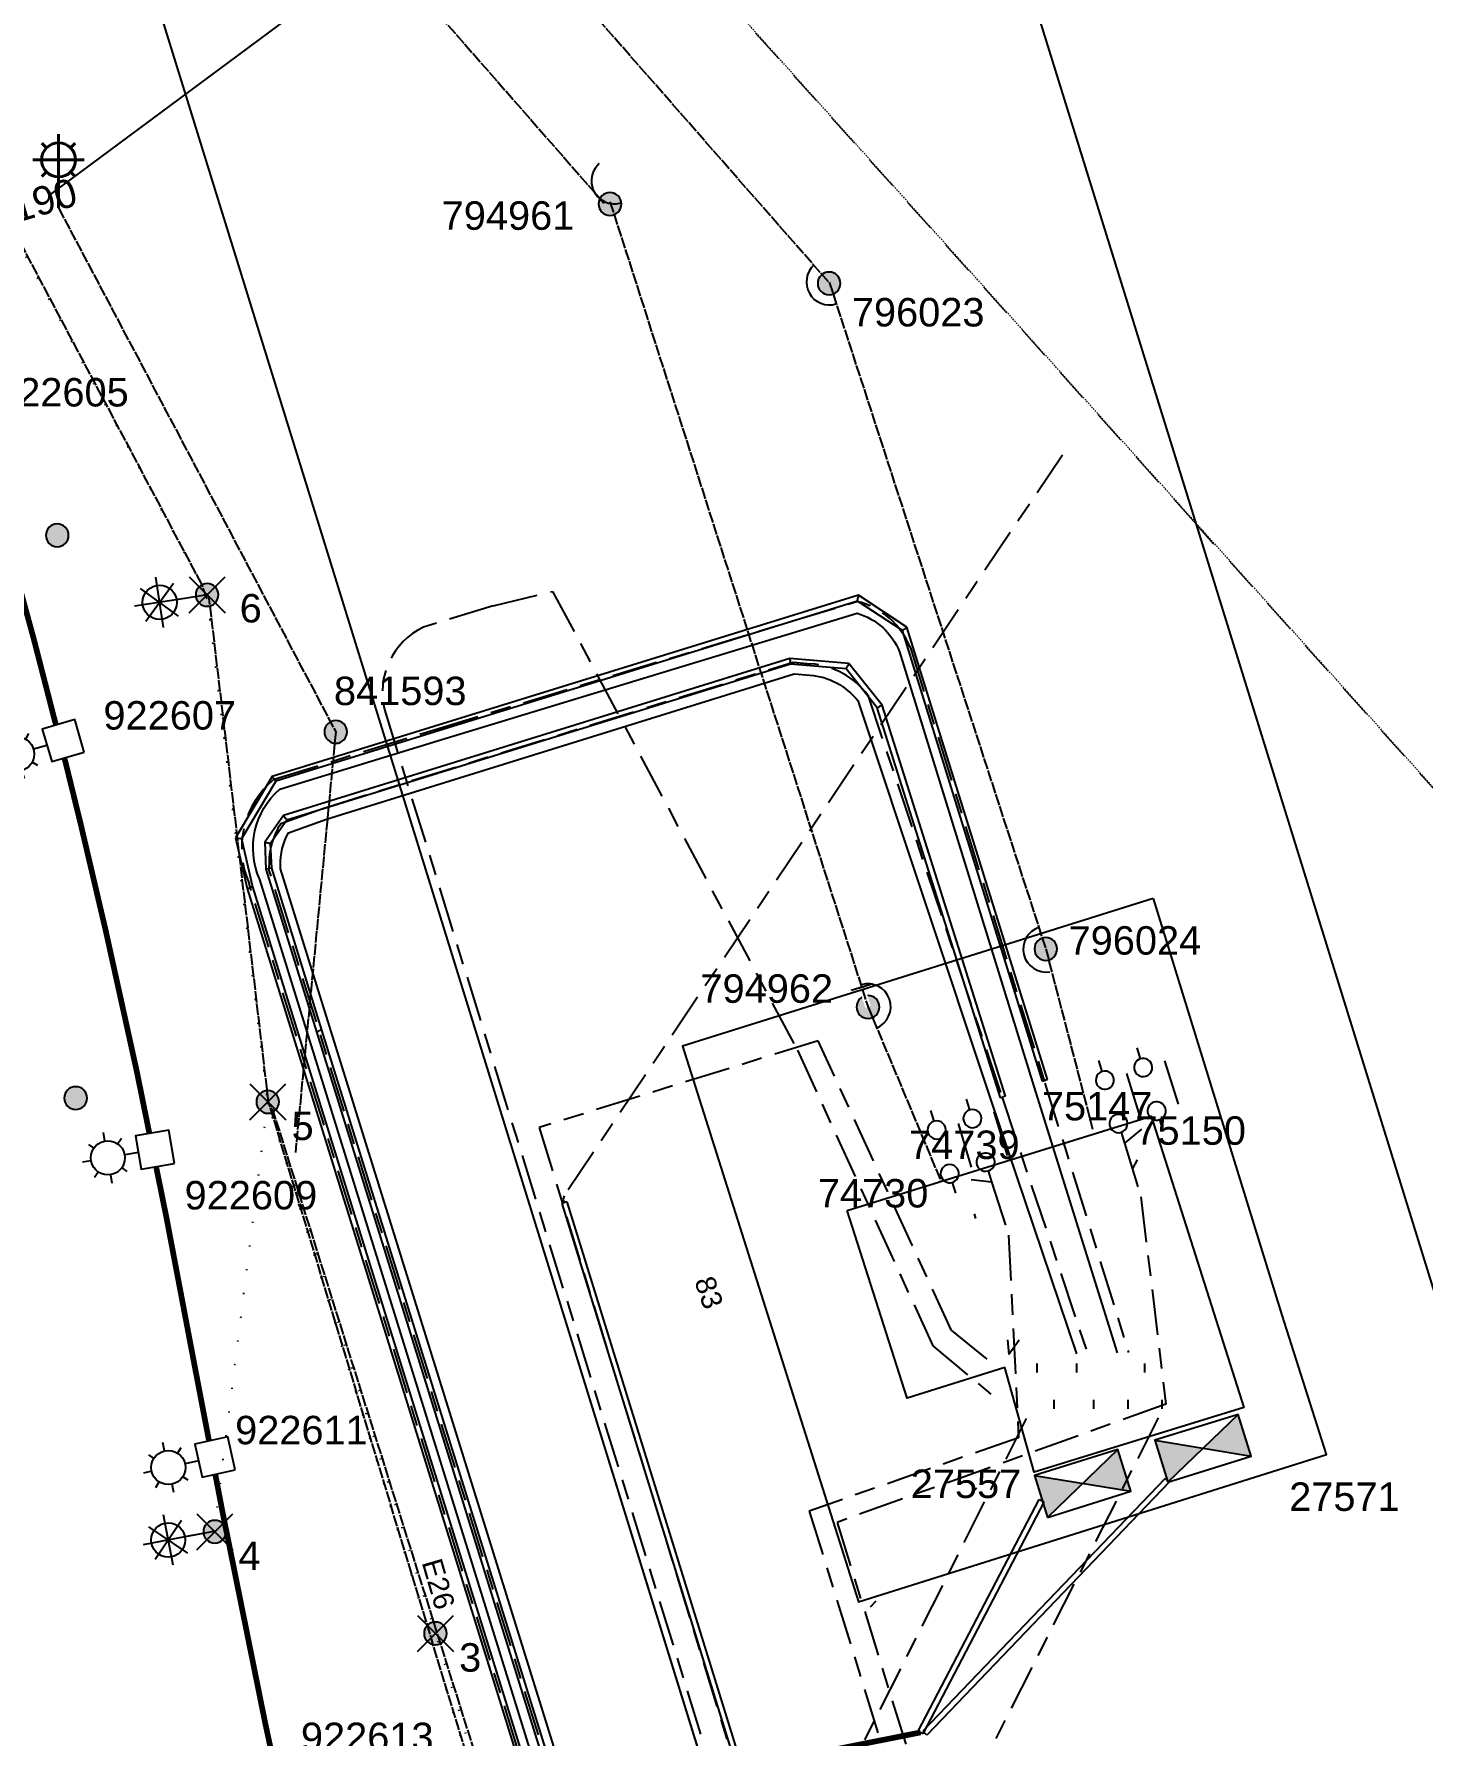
# Model space of a CAD drawing. Header units: metres. Extents: x 303957 to 307239, y 6268736 to 6272503.
# Drawn here: x 306032.6 to 306154.6, y 6269941.9 to 6270091.4 of the extents above; entities that cross this region are included whole.
import ezdxf
from ezdxf.enums import TextEntityAlignment as Align

# ---------------------------------------------------------------- set-up
doc = ezdxf.new("R2010")
doc.units = ezdxf.units.M
for name, pattern in [('Cable Exist OH', [1, 1, 0]), ('Cable Exist UG', [8.2, 4, -1.2, 1.8, -1.2]), ('Cable Remove', [2, 0, -2]), ('Dash', [5, 3, -2]), ('HIDDEN', [0.375, 0.25, -0.125]), ('HIDDEN2', [0.1875, 0.125, -0.0625])]:
    doc.linetypes.add(name, pattern=pattern)
doc.layers.get('0').update_dxf_attribs({"color": 6})
for name, color, linetype, lineweight in [('Cadastre Easements_SP_EXT', 9, 'Continuous', 5), ('Cadastre Land Parcels_SP_EXT', 9, 'Continuous', 5), ('Cadastre Other Property_SP_EXT', 9, 'HIDDEN', 5), ('Cadastre Roads_SP_EXT', 9, 'Continuous', 5)]:
    doc.layers.add(name, color=color, linetype=linetype, lineweight=lineweight)
for name, color, linetype in [('Duct_SP_EXT', 7, 'Continuous'), ('Equip_HV_EXT', 7, 'Continuous'), ('Equip_SP_SL_EXT', 7, 'Continuous'), ('Equip_SP_SL_MOD', 3, 'Continuous'), ('Equip_SP_SL_NEW', 2, 'Continuous'), ('Mains_HV_MOD', 3, 'Continuous'), ('Mains_LV_EXT', 7, 'Continuous'), ('Mains_SL_MOD', 3, 'Continuous'), ('Mains_TR_EXT', 7, 'Continuous'), ('Mains_TR_MOD', 3, 'Continuous'), ('Notes', 7, 'Continuous'), ('Services_SP_EXT', 7, 'Continuous'), ('Sub_SP_EXT', 7, 'Continuous'), ('SupportsOH_SP_TR_HV_LV_SL_EXT', 7, 'Continuous'), ('SupportsUG_SP_LV_EXT', 7, 'Continuous'), ('SupportsUG_SP_LV_SL_NEW', 2, 'Continuous'), ('Trench_SP_EXT', 7, 'Continuous'), ('Trench_SP_NEW', 2, 'Continuous')]:
    doc.layers.add(name, color=color, linetype=linetype)
doc.styles.add('iecARIAL', font='arial.ttf', dxfattribs={"height": 2})
doc.styles.add('POLE_LABEL', font='arial.ttf')
doc.styles.add('SL_LABEL', font='arial.ttf')
doc.styles.get("Standard").update_dxf_attribs({"font": 'arial.ttf'})
doc.styles.add('SWITCH_LABEL', font='arial.ttf', dxfattribs={"height": 2.5})
doc.linetypes.add('Cable P UG', pattern='A,6,-0.5,["P",Standard,S=1.7,R=0,X=0.5,Y=-1],-2.9', length=9.4)
doc.linetypes.add('IE Trench HV', pattern='A,7,-0.2,["/",Standard,S=3,R=0,X=0.6,Y=-1.4],-2.5', length=9.7)

# ---------------------------------------------------------------- blocks, each defined once
blk = doc.blocks.new('SUB_PADMOUNT_EXT')
for points in [[(0, 0), (-3.84, 1.92), (-3.84, -1.92)], [(0, 0), (3.84, 1.92), (3.84, -1.92)]]:
    blk.add_hatch(color=256).paths.add_polyline_path(points)
for p, q in [((3.84, 1.92), (-3.84, -1.92)), ((-3.84, 1.92), (3.84, -1.92))]:
    blk.add_line(p, q)
blk.add_lwpolyline([(-3.84, -1.92), (3.84, -1.92), (3.84, 1.92), (-3.84, 1.92)], close=True)
for tag, height, flags, p in [('ASSET_NUM', 2.5, 8, (2, 2)), ('STREET_CODE', 0.2, 9, (1.5, 0)), ('CONSTRUCTED_VOLTAGE', 0.2, 9, (1.5, -0.2)), ('OPERATING_VOLTAGE', 0.2, 9, (1.5, -0.6)), ('ORIENTATION', 0.2, 9, (1.5, -0.8)), ('OWNED_BY', 0.2, 9, (1.5, -1)), ('OPERATED_BY', 0.2, 9, (1.5, -1.2)), ('NO_PHASES', 0.2, 9, (1.5, -0.4)), ('MAINTAINED_BY', 0.2, 9, (1.5, -1.4)), ('SECONDARY_VOLTAGE', 0.2, 9, (1.5, -1.6)), ('STATE', 0.2, 9, (1.5, -1.8)), ('SUBSTATION_TYPE', 0.2, 9, (1.5, -2.2)), ('STREETNAME', 0.2, 9, (1.5, -3)), ('PARENT', 0.2, 9, (1.5, -2)), ('USAGE', 0.2, 9, (1.5, -2.4)), ('LEGEND', 0.2, 9, (1.5, -2.6)), ('LOCATION', 0.2, 9, (1.5, -2.8)), ('SUBURB', 0.2, 9, (1.5, -3.2)), ('Z', 0.2, 1, (1.5, -3.6)), ('NOTES', 0.2, 9, (1.5, -3.4))]:
    blk.add_attdef(tag, text='', height=height, dxfattribs=dict(flags=flags)).set_placement(p, align=Align.MIDDLE_LEFT)
blk = doc.blocks.new('SL_LANTERN_EXT')
at = {"lineweight": 40}
for p, q in [((0, 1.97), (0, 6.47)), ((-1.46, 5.68), (-1.06, 5.28)), ((1.46, 5.68), (1.06, 5.28)), ((-2.25, 4.22), (2.25, 4.22)), ((-1.46, 2.76), (-1.06, 3.16)), ((1.46, 2.76), (1.06, 3.16)), ((0, 0), (0, 2.72))]:
    blk.add_line(p, q, dxfattribs=at)
blk.add_circle((0, 4.22), 1.5, dxfattribs=at)
at = {"style": 'iecARIAL', "flags": 8}
blk.add_attdef('ASSET_NUM', (1.5, 1.5), '', height=2.5, dxfattribs=at)
for tag, p, height, flags in [('OPERATING_VOLTAGE', (0.98, -1.65), 0.2, 9), ('CONSTRUCTED_VOLTAGE', (0.98, -0.65), 0.2, 9), ('CONTROL_TYPE', (0.98, -0.85), 0.2, 9), ('LANTERN_PURPOSE', (0.98, -1.05), 0.2, 9), ('LANTERN_TYPE', (0.98, -1.25), 0.2, 9), ('NO_PHASES', (0.98, -1.45), 0.2, 9), ('LNUMBER', (2.18, -3.25), 2.5, 8), ('ORIENTATION', (0.98, -1.85), 0.2, 9), ('OWNED_BY', (0.98, -2.05), 0.2, 9), ('STATE', (0.98, -2.25), 0.2, 9), ('USAGE', (0.98, -2.45), 0.2, 9), ('CEXIST', (0.98, -2.65), 0.2, 9), ('CNEW', (0.98, -2.85), 0.2, 9), ('CNUMBER', (0.98, -3.05), 0.2, 9), ('CREMOVE', (0.98, -3.25), 0.2, 9), ('CREPLACE', (0.98, -3.45), 0.2, 9), ('LKINGHEIGHT', (0.98, -3.65), 0.2, 9), ('LBRACKET', (0.98, -3.85), 0.2, 9), ('LBRACKETVOCAB', (0.98, -4.05), 0.2, 9), ('LCATEGORY', (0.98, -4.25), 0.2, 9), ('LCHARGE1', (0.98, -4.45), 0.2, 9), ('LCHARGE1PERCENT', (0.98, -4.65), 0.2, 9), ('LCHARGE2', (0.98, -4.85), 0.2, 9), ('LCHARGE2PERCENT', (0.98, -5.05), 0.2, 9), ('LCHARGE3', (0.98, -5.25), 0.2, 9), ('LCHARGE3PERCENT', (0.98, -5.45), 0.2, 9), ('LEXIST', (0.98, -5.65), 0.2, 9), ('LLAMP', (0.98, -5.85), 0.2, 9), ('LLAMPVOCAB', (0.98, -6.05), 0.2, 9), ('LMAST', (0.98, -6.25), 0.2, 9), ('LMASTVOCAB', (0.98, -6.45), 0.2, 9), ('LNEW', (0.98, -6.65), 0.2, 9), ('LANTNUMBER', (0.98, -6.85), 0.2, 9), ('LOUTREACH', (0.98, -7.25), 0.2, 9), ('LOUTREACHVOCAB', (0.98, -7.45), 0.2, 9), ('LRATECODE', (0.98, -7.65), 0.2, 9), ('LREMOVE', (0.98, -7.85), 0.2, 9), ('LREPLACE', (0.98, -8.05), 0.2, 9), ('LTYPE', (0.98, -8.25), 0.2, 9), ('LTYPEVOCAB', (0.98, -8.45), 0.2, 9), ('LEGEND', (0.98, -8.65), 0.2, 9), ('LOCATION', (0.98, -8.85), 0.2, 9), ('NOTES', (0.98, -9.05), 0.2, 9), ('STREETNAME', (0.98, -9.25), 0.2, 9), ('SUBURB', (0.98, -9.45), 0.2, 1)]:
    blk.add_attdef(tag, p, '', height=height, dxfattribs=dict(flags=flags))
blk = doc.blocks.new('POLE_EXT')
blk.add_hatch(color=256).paths.add_polyline_path([(-1, 0, 1), (1, 0, 1)])
blk.add_lwpolyline([(-1, 0, 1), (1, 0, 1)], format="xyb", close=True)
for tag, height, flags, p in [('pNumber', 2.5, 8, (-17.84, 2.07)), ('OWNED_BY', 0.2, 9, (1.35, -0.4)), ('SPECIAL_USE', 0.2, 9, (1.35, -0.8)), ('STATE', 0.2, 9, (1.35, -1)), ('cLV', 0.2, 9, (1.35, -1.4)), ('hDepth', 0.2, 9, (1.35, -1.6)), ('PARENT', 0.2, 9, (1.35, -0.6)), ('USAGE', 0.2, 9, (1.35, -1.2)), ('hDia', 0.2, 9, (1.35, -1.8)), ('cHV', 0.2, 9, (1.35, -2)), ('LBRACKET', 0.2, 9, (1.35, -2.2)), ('LExisting', 0.2, 9, (1.35, -2.4)), ('LANTNUMBER', 0.2, 9, (1.35, -2.6)), ('LOther', 0.2, 9, (1.35, -2.8)), ('LRemove', 0.2, 9, (1.35, -3)), ('cLinedev', 0.2, 9, (1.35, -3.4)), ('pExisting', 0.2, 9, (1.35, -3.8)), ('pFooting', 0.2, 9, (1.35, -4.4)), ('LEGEND', 0.2, 9, (1.35, -3.2)), ('LOCATION', 0.2, 9, (1.35, -3.6)), ('PFNUMBER', 0.2, 9, (1.35, -4)), ('NEWPFNUMBER', 0.2, 9, (1.35, -4.2)), ('pNew', 0.2, 9, (1.35, -4.6)), ('pRelocate', 0.2, 9, (1.35, -5)), ('pRemove', 0.2, 9, (1.35, -5.2)), ('pReplace', 0.2, 9, (1.35, -5.4)), ('pStay', 0.2, 9, (1.35, -5.6)), ('pType', 0.2, 9, (1.35, -5.8)), ('cspan', 0.2, 9, (1.35, -6)), ('STREETNAME', 0.2, 9, (1.35, -6.2)), ('SUBURB', 0.2, 9, (1.35, -6.4)), ('OPERATED_BY', 0.2, 9, (1.36, -7.01)), ('NOTES', 0.2, 9, (1.35, -6.6)), ('MAINTAINED_BY', 0.2, 9, (1.36, -6.81))]:
    blk.add_attdef(tag, text='', height=height, dxfattribs=dict(flags=flags)).set_placement(p, align=Align.MIDDLE_LEFT)
at = {"style": 'POLE_LABEL'}
for tag, height, flags, p in [('ASSET_NUM', 2.5, 8, (2, 2)), ('STRUCTURE_PLANT_NUMBER', 0.2, 9, (1.35, 0.03)), ('STREET_CODE', 0.2, 9, (1.35, -0.2))]:
    blk.add_attdef(tag, text='', height=height, dxfattribs=dict(at, flags=flags)).set_placement(p, align=Align.MIDDLE_LEFT)
at = {"flags": 1}
blk.add_attdef('Z', (1.35, -7.33), '', height=0.2, dxfattribs=at)
blk = doc.blocks.new('SWG_HOLEC_SU_EXT')
blk.add_line((1.8, -2), (5.8, -2))
for points in [[(1, 0), (0, 0)], [(6.6, 0), (7.6, 0)]]:
    blk.add_lwpolyline(points)
for points in [[(1.8, -0.8, 1), (1.8, 0.8, 1)], [(5.8, -0.8, 1), (5.8, 0.8, 1)]]:
    blk.add_lwpolyline(points, format="xyb", close=True)
at = {"style": 'SWITCH_LABEL', "flags": 8}
blk.add_attdef('ASSET_NUM', text='', height=2.5, rotation=179.9544, dxfattribs=at).set_placement((-2.4, 0), align=Align.MIDDLE_LEFT)
at = {"flags": 1}
blk.add_attdef('Z', (0, 0), '', height=0.2, dxfattribs=at)
at = {"flags": 9}
for tag, p in [('ACTUAL_STATUS', (0, -0.4)), ('CONSTRUCTED_VOLTAGE', (0, -0.6)), ('OPERATING_VOLTAGE', (0, -1)), ('ORIENTATION', (0, -1.2)), ('OWNED_BY', (0, -1.4)), ('NO_PHASES', (0, -0.8)), ('STATE', (0, -1.8)), ('SWITCH_TYPE', (0, -2)), ('STREETNAME', (0, -2.6)), ('SUBURB', (0, -2.8)), ('PARENT', (0, -1.6)), ('USAGE', (0, -2.2)), ('LOCATION', (0, -2.4)), ('NOTES', (0, -3))]:
    blk.add_attdef(tag, text='', height=0.2, dxfattribs=at).set_placement(p, align=Align.MIDDLE_LEFT)
at = {"style": 'SWITCH_LABEL', "flags": 9}
blk.add_attdef('STREET_CODE', text='', height=0.2, dxfattribs=at).set_placement((0, -0.2), align=Align.MIDDLE_LEFT)
blk = doc.blocks.new('End Shackle_EXT')
at = {"flags": 9}
for tag, p in [('STATE', (0, -1.2)), ('USAGE', (0, -1.4)), ('NOTES', (0, -1.6))]:
    blk.add_attdef(tag, text='', height=0.2, dxfattribs=at).set_placement(p, align=Align.MIDDLE_LEFT)
blk.add_wipeout([(0, 0.25), (1.81, 0.25), (1.82, -0.25), (0, -0.25)])
blk.add_line((1.81, -1), (1.81, 1))
at = {"flags": 1}
blk.add_attdef('Z', (0, 0), '', height=0.2, dxfattribs=at)
at = {"flags": 9}
for tag, p in [('CONNECTOR_TYPE', (0, 0)), ('CONSTRUCTED_VOLTAGE', (0, -0.2)), ('OPERATING_VOLTAGE', (0, -0.6)), ('ORIENTATION', (0, -0.8)), ('OWNED_BY', (0, -1)), ('NO_PHASES', (0, -0.4))]:
    blk.add_attdef(tag, text='', height=0.2, dxfattribs=at).set_placement(p, align=Align.MIDDLE_LEFT)
blk = doc.blocks.new('COLUMN_NEW')
for tag, flags, p in [('Z', 1, (1.5, -2.8)), ('NOTES', 9, (1.5, -2.4)), ('LABEL_ALIGNMENT', 9, (1.5, -2.6))]:
    blk.add_attdef(tag, text='', height=0.2, dxfattribs=dict(flags=flags)).set_placement(p, align=Align.MIDDLE_LEFT)
blk.add_wipeout([(-1.485, -1.485), (1.485, -1.485), (1.485, 1.485), (-1.485, 1.485)])
at = {"lineweight": -3}
blk.add_lwpolyline([(-1.485, -1.485), (1.485, -1.485), (1.485, 1.485), (-1.485, 1.485)], close=True, dxfattribs=at)
for tag, height, flags, p in [('ASSET_NUM', 2.5, 8, (2, 2)), ('STREET_CODE', 0.2, 9, (1.5, 0)), ('OWNED_BY', 0.2, 9, (1.5, -0.4)), ('OPERATED_BY', 0.2, 9, (1.5, -0.6)), ('STATE', 0.2, 9, (1.5, -1)), ('COLUMN_TYPE', 0.2, 9, (1.5, -0.2)), ('USAGE', 0.2, 9, (1.5, -1.2)), ('MAINTAINED_BY', 0.2, 9, (1.5, -0.8)), ('LEGEND', 0.2, 9, (1.5, -1.4)), ('SUBURB', 0.2, 9, (1.5, -1.8)), ('STREETNAME', 0.2, 9, (1.5, -2)), ('PARENT', 0.2, 9, (1.5, -1.6)), ('LOCATION', 0.2, 9, (1.5, -2.2))]:
    blk.add_attdef(tag, text='', height=height, dxfattribs=dict(flags=flags)).set_placement(p, align=Align.MIDDLE_LEFT)
at = {"style": 'POLE_LABEL', "flags": 9}
blk.add_attdef('STRUCTURE_PLANT_NUMBER', text='', height=0.2, dxfattribs=at).set_placement((1.5, 0.242), align=Align.MIDDLE_LEFT)
blk = doc.blocks.new('*U44')
for tag, height, flags, p in [('CONTROL_TYPE', 0.2, 9, (0, -0.6)), ('OPERATING_VOLTAGE', 0.2, 9, (0, -1.4)), ('LANTERN_PURPOSE', 0.2, 9, (0, -0.8)), ('LANTERN_TYPE', 0.2, 9, (0, -1)), ('NO_PHASES', 0.2, 9, (0, -1.2)), ('ORIENTATION', 0.2, 9, (0, -1.6)), ('OWNED_BY', 0.2, 9, (0, -1.8)), ('STATE', 0.2, 9, (0, -2)), ('CEXIST', 0.2, 9, (0, -2.4)), ('CNEW', 0.2, 9, (0, -2.6)), ('CNUMBER', 0.2, 9, (0, -2.8)), ('CREMOVE', 0.2, 9, (0, -3)), ('USAGE', 0.2, 9, (0, -2.2)), ('LNUMBER', 2.5, 8, (1.2, -2.8)), ('CREPLACE', 0.2, 9, (0, -3.2)), ('LKINGHEIGHT', 0.2, 9, (0, -3.4)), ('LBRACKET', 0.2, 9, (0, -3.6)), ('LBRACKETVOCAB', 0.2, 9, (0, -3.8)), ('LCATEGORY', 0.2, 9, (0, -4)), ('LCHARGE1', 0.2, 9, (0, -4.2)), ('LCHARGE1PERCENT', 0.2, 9, (0, -4.4)), ('LCHARGE2', 0.2, 9, (0, -4.6)), ('LCHARGE2PERCENT', 0.2, 9, (0, -4.8)), ('LCHARGE3', 0.2, 9, (0, -5)), ('LCHARGE3PERCENT', 0.2, 9, (0, -5.2)), ('LEXIST', 0.2, 9, (0, -5.4)), ('LLAMP', 0.2, 9, (0, -5.6)), ('LLAMPVOCAB', 0.2, 9, (0, -5.8)), ('LMAST', 0.2, 9, (0, -6)), ('LMASTVOCAB', 0.2, 9, (0, -6.2)), ('LNEW', 0.2, 9, (0, -6.4)), ('LANTNUMBER', 0.2, 9, (0, -6.6)), ('LOUTREACH', 0.2, 9, (0, -7)), ('LOUTREACHVOCAB', 0.2, 9, (0, -7.2)), ('LRATECODE', 0.2, 9, (0, -7.4)), ('SUBURB', 0.2, 9, (0, -8.6)), ('STREETNAME', 0.2, 9, (0, -8.8)), ('LREMOVE', 0.2, 9, (0, -7.6)), ('LREPLACE', 0.2, 9, (0, -7.8)), ('LTYPE', 0.2, 9, (0, -8)), ('LTYPEVOCAB', 0.2, 9, (0, -8.2)), ('LEGEND', 0.2, 9, (0, -8.4)), ('LOCATION', 0.2, 9, (0, -9)), ('NOTES', 0.2, 9, (0, -9.2)), ('MAINTAINED_BY', 0.2, 9, (0, -9.86))]:
    blk.add_attdef(tag, text='', height=height, dxfattribs=dict(flags=flags)).set_placement(p, align=Align.MIDDLE_LEFT)
at = {"flags": 9}
blk.add_attdef('OPERATED_BY', (0, -9.61), '', height=0.2, dxfattribs=at)
blk.add_wipeout([(0, 4.97), (1.46, 4.18), (2.25, 2.72), (1.46, 1.26), (0, 0.36), (-1.46, 1.26), (-2.25, 2.72), (-1.46, 4.18)])
for p, q in [((0, 4.22), (0, 4.97)), ((-1.46, 4.18), (-1.06, 3.78)), ((1.46, 4.18), (1.06, 3.78)), ((-2.25, 2.72), (-1.5, 2.72)), ((-1.46, 1.26), (-1.06, 1.66)), ((1.46, 1.26), (1.06, 1.66)), ((1.5, 2.72), (2.25, 2.72)), ((0, 0), (0, 1.22)), ((0, 0), (0, 0))]:
    blk.add_line(p, q)
blk.add_circle((0, 2.72), 1.5)
at = {"style": 'SL_LABEL'}
for tag, height, flags, p in [('ASSET_NUM', 2.5, 8, (2, 2)), ('STREET_CODE', 0.2, 9, (0, -0.2))]:
    blk.add_attdef(tag, text='', height=height, dxfattribs=dict(at, flags=flags)).set_placement(p, align=Align.MIDDLE_LEFT)
at = {"flags": 1}
blk.add_attdef('Z', (0, 0), '', height=0.2, dxfattribs=at)
at = {"flags": 9}
blk.add_attdef('CONSTRUCTED_VOLTAGE', text='', height=0.2, dxfattribs=at).set_placement((0, -0.4), align=Align.MIDDLE_LEFT)
blk = doc.blocks.new('POLE_DEL')
h = blk.add_hatch(color=256)
edge = h.paths.add_edge_path()
edge.add_arc((0, 0), 1, 180, 360)
edge.add_arc((0, 0), 1, 0, 180)
for p, q in [((-1.58, 1.58), (1.58, -1.58)), ((-1.58, -1.58), (1.58, 1.58))]:
    blk.add_line(p, q)
blk.add_lwpolyline([(-1, 0, 1), (1, 0, 1)], format="xyb", close=True)
for tag, height, flags, p in [('pNumber', 2.5, 8, (0, 2.07)), ('OWNED_BY', 0.2, 9, (0, -0.4)), ('SPECIAL_USE', 0.2, 9, (0, -0.6)), ('STATE', 0.2, 9, (0, -0.8)), ('cLV', 0.2, 9, (0, -1.2)), ('USAGE', 0.2, 9, (0, -1)), ('hDepth', 0.2, 9, (0, -1.4)), ('hDia', 0.2, 9, (0, -1.6)), ('cHV', 0.2, 9, (0, -1.8)), ('LBRACKET', 0.2, 9, (0, -2)), ('LExisting', 0.2, 9, (0, -2.2)), ('LANTNUMBER', 0.2, 9, (0, -2.4)), ('LOther', 0.2, 9, (0, -2.6)), ('LRemove', 0.2, 9, (0, -2.8)), ('LEGEND', 0.2, 9, (0, -3)), ('cLinedev', 0.2, 9, (0, -3.2)), ('pExisting', 0.2, 9, (0, -3.4)), ('PFNUMBER', 0.2, 9, (0, -3.6)), ('NEWPFNUMBER', 0.2, 9, (0, -3.8)), ('pFooting', 0.2, 9, (0, -4)), ('pNew', 0.2, 9, (0, -4.2)), ('cspan', 0.2, 9, (0, -5.6)), ('SUBURB', 0.2, 9, (0, -5.8)), ('STREETNAME', 0.2, 9, (0, -6)), ('pRelocate', 0.2, 9, (0, -4.6)), ('pRemove', 0.2, 9, (0, -4.8)), ('pReplace', 0.2, 9, (0, -5)), ('pStay', 0.2, 9, (0, -5.2)), ('pType', 0.2, 9, (0, -5.4)), ('LOCATION', 0.2, 9, (0, -6.2)), ('NOTES', 0.2, 9, (0, -6.4))]:
    blk.add_attdef(tag, text='', height=height, dxfattribs=dict(flags=flags)).set_placement(p, align=Align.MIDDLE_LEFT)
at = {"flags": 1}
blk.add_attdef('Z', (0, 0), '', height=0.2, dxfattribs=at)
at = {"style": 'POLE_LABEL', "flags": 9}
blk.add_attdef('STREET_CODE', text='', height=0.2, dxfattribs=at).set_placement((0, -0.2), align=Align.MIDDLE_LEFT)
blk = doc.blocks.new('SL_LANTERN_DEL')
for p, q in [((0, 1.97), (0, 6.47)), ((1.46, 2.76), (-1.46, 5.68)), ((-1.46, 2.76), (1.46, 5.68)), ((-2.25, 4.22), (2.25, 4.22)), ((0, 0), (0, 2.72)), ((0, 0), (0, 0))]:
    blk.add_line(p, q)
blk.add_circle((0, 4.22), 1.5)
at = {"style": 'iecARIAL', "flags": 8}
blk.add_attdef('ASSET_NUM', (1.5, 1.5), '', height=2.5, dxfattribs=at)
for tag, p, height, flags in [('CONSTRUCTED_VOLTAGE', (0, -0.2), 0.2, 9), ('CONTROL_TYPE', (0, -0.4), 0.2, 9), ('OPERATING_VOLTAGE', (0, -1.2), 0.2, 9), ('ORIENTATION', (0, -1.4), 0.2, 9), ('OWNED_BY', (0, -1.6), 0.2, 9), ('LANTERN_PURPOSE', (0, -0.6), 0.2, 9), ('LANTERN_TYPE', (0, -0.8), 0.2, 9), ('NO_PHASES', (0, -1), 0.2, 9), ('LNUMBER', (1.2, -2.8), 2.5, 8), ('STATE', (0, -1.8), 0.2, 9), ('CEXIST', (0, -2.2), 0.2, 9), ('CNEW', (0, -2.4), 0.2, 9), ('CNUMBER', (0, -2.6), 0.2, 9), ('CREMOVE', (0, -2.8), 0.2, 9), ('CREPLACE', (0, -3), 0.2, 9), ('USAGE', (0, -2), 0.2, 9), ('LKINGHEIGHT', (0, -3.2), 0.2, 9), ('LBRACKET', (0, -3.4), 0.2, 9), ('LBRACKETVOCAB', (0, -3.6), 0.2, 9), ('LCATEGORY', (0, -3.8), 0.2, 9), ('LCHARGE1', (0, -4), 0.2, 9), ('LCHARGE1PERCENT', (0, -4.2), 0.2, 9), ('LCHARGE2', (0, -4.4), 0.2, 9), ('LCHARGE2PERCENT', (0, -4.6), 0.2, 9), ('LCHARGE3', (0, -4.8), 0.2, 9), ('LCHARGE3PERCENT', (0, -5), 0.2, 9), ('LEXIST', (0, -5.2), 0.2, 9), ('LLAMP', (0, -5.4), 0.2, 9), ('LLAMPVOCAB', (0, -5.6), 0.2, 9), ('LMAST', (0, -5.8), 0.2, 9), ('LMASTVOCAB', (0, -6), 0.2, 9), ('LNEW', (0, -6.2), 0.2, 9), ('LANTNUMBER', (0, -6.4), 0.2, 9), ('LOUTREACH', (0, -6.8), 0.2, 9), ('LOUTREACHVOCAB', (0, -7), 0.2, 9), ('LRATECODE', (0, -7.2), 0.2, 9), ('LREMOVE', (0, -7.4), 0.2, 9), ('LREPLACE', (0, -7.6), 0.2, 9), ('STREETNAME', (0, -8.8), 0.2, 9), ('SUBURB', (0, -9), 0.2, 1), ('LTYPE', (0, -7.8), 0.2, 9), ('LTYPEVOCAB', (0, -8), 0.2, 9), ('LEGEND', (0, -8.2), 0.2, 9), ('LOCATION', (0, -8.4), 0.2, 9), ('NOTES', (0, -8.6), 0.2, 9)]:
    blk.add_attdef(tag, p, '', height=height, dxfattribs=dict(flags=flags))

msp = doc.modelspace()

# ---------------------------------------------------------------- linework, layer by layer
at = {"layer": 'Cadastre Easements_SP_EXT', "linetype": 'Dash'}
for p, q in [((306134.7, 6270048.32), (306081.8, 6270107.27)), ((306256.45, 6269912.64), (306134.7, 6270048.32))]:
    msp.add_line(p, q, dxfattribs=at)
at = {"layer": 'Cadastre Land Parcels_SP_EXT', "linetype": 'Continuous'}
msp.add_lwpolyline([(306202.1, 6269871.57), (306204.22, 6269875.35), (306238.89, 6269885.08), (306242.91, 6269886.21), (306244.68, 6269893.31), (306261.09, 6269897.69), (306256.45, 6269912.64), (306185.96, 6270139.74), (306113.36, 6270117.12), (306134.7, 6270048.32), (306156.8, 6269977.03), (306186.64, 6269880.79), (306190.48, 6269868.39), (306202.1, 6269871.57)], close=True, dxfattribs=at)
at = {"layer": 'Cadastre Other Property_SP_EXT', "linetype": 'HIDDEN2'}
msp.add_line((306256.45, 6269912.72), (306081.8, 6270107.35), dxfattribs=at)
at = {"layer": 'Cadastre Roads_SP_EXT', "linetype": 'Continuous'}
msp.add_line((306118.19, 6269852.65), (306043.07, 6270095.17), dxfattribs=at)
at = {"layer": 'Duct_SP_EXT'}
for p, q in [((306104.99, 6270042.12), (306053.49, 6270026.19)), ((306104.91, 6270041.6), (306053.81, 6270025.79)), ((306104.91, 6270041.6), (306104.95, 6270041.86)), ((306108.86, 6270039.01), (306104.91, 6270041.6)), ((306104.99, 6270042.12), (306104.95, 6270041.86)), ((306109.26, 6270039.32), (306104.99, 6270042.12)), ((306108.86, 6270039.01), (306109.06, 6270039.17)), ((306121.16, 6269999.42), (306108.86, 6270039.01)), ((306109.26, 6270039.32), (306109.06, 6270039.17)), ((306121.62, 6269999.56), (306109.26, 6270039.32)), ((306098.97, 6270036.54), (306054.5, 6270022.76)), ((306099.03, 6270036.05), (306054.79, 6270022.35)), ((306104.15, 6270036.1), (306098.97, 6270036.54)), ((306098.97, 6270036.54), (306099, 6270036.3)), ((306099.03, 6270036.05), (306099, 6270036.3)), ((306103.91, 6270035.64), (306099.03, 6270036.05)), ((306103.91, 6270035.64), (306104.03, 6270035.87)), ((306106.65, 6270032.22), (306103.91, 6270035.64)), ((306104.15, 6270036.1), (306104.03, 6270035.87)), ((306107.08, 6270032.45), (306104.15, 6270036.1)), ((306106.65, 6270032.22), (306106.86, 6270032.33)), ((306107.08, 6270032.45), (306106.86, 6270032.33)), ((306053.49, 6270026.19), (306050.28, 6270020.79)), ((306053.49, 6270026.19), (306053.65, 6270025.99)), ((306053.81, 6270025.79), (306050.79, 6270020.71)), ((306053.81, 6270025.79), (306053.65, 6270025.99)), ((306054.5, 6270022.76), (306052.84, 6270020.43)), ((306054.79, 6270022.35), (306053.33, 6270020.28)), ((306054.5, 6270022.76), (306054.65, 6270022.55)), ((306054.79, 6270022.35), (306054.65, 6270022.55)), ((306050.28, 6270020.79), (306051.3, 6270016.36)), ((306050.28, 6270020.79), (306050.54, 6270020.75)), ((306050.79, 6270020.71), (306050.54, 6270020.75)), ((306050.79, 6270020.71), (306051.76, 6270016.49)), ((306052.84, 6270020.43), (306052.95, 6270018.06)), ((306052.84, 6270020.43), (306053.09, 6270020.36)), ((306053.33, 6270020.28), (306053.09, 6270020.36)), ((306053.33, 6270020.28), (306053.43, 6270018.14)), ((306052.95, 6270018.06), (306053.19, 6270018.1)), ((306052.95, 6270018.06), (306057.38, 6270003.77)), ((306053.43, 6270018.14), (306053.19, 6270018.1)), ((306053.43, 6270018.14), (306057.83, 6270003.91)), ((306051.3, 6270016.36), (306051.53, 6270016.42)), ((306051.76, 6270016.49), (306051.53, 6270016.42)), ((306057.38, 6270003.77), (306057.6, 6270003.84)), ((306057.38, 6270003.77), (306110.94, 6269831.65)), ((306057.83, 6270003.91), (306057.6, 6270003.84)), ((306057.83, 6270003.91), (306111.43, 6269831.7)), ((306121.16, 6269999.42), (306121.39, 6269999.49)), ((306121.62, 6269999.56), (306121.39, 6269999.49)), ((306117.48, 6269997.97), (306117.7, 6269998.04)), ((306117.93, 6269998.11), (306117.7, 6269998.04)), ((306079.39, 6269988.84), (306079.16, 6269988.76)), ((306079.39, 6269988.84), (306122.25, 6269850.49)), ((306078.94, 6269988.69), (306079.16, 6269988.76)), ((306078.94, 6269988.69), (306121.82, 6269850.25)), ((306131.95, 6269964.52), (306110.65, 6269942.32)), ((306132.29, 6269964.19), (306111, 6269941.98)), ((306131.95, 6269964.52), (306132.12, 6269964.36)), ((306132.29, 6269964.19), (306132.12, 6269964.36)), ((306110.25, 6269942.33), (306120.89, 6269962.69)), ((306110.68, 6269942.11), (306121.31, 6269962.46)), ((306120.89, 6269962.69), (306121.1, 6269962.58)), ((306121.31, 6269962.46), (306121.1, 6269962.58)), ((306110.25, 6269942.33), (306110.46, 6269942.22)), ((306110.68, 6269942.11), (306110.46, 6269942.22)), ((306110.65, 6269942.32), (306110.82, 6269942.15)), ((306111, 6269941.98), (306110.82, 6269942.15))]:
    msp.add_line(p, q, dxfattribs=at)
at = {"layer": 'Mains_HV_MOD', "linetype": 'Cable P UG'}
for points in [[(306110.09, 6269831.42), (306052.4, 6270017.14), (306052.38, 6270017.19), (306052.38, 6270017.19, -0.325729), (306054.16, 6270025.07), (306054.16, 6270025.07), (306068.02, 6270029.33), (306104.88, 6270040.53), (306104.88, 6270040.53, -0.228826), (306108.62, 6270037.14), (306108.62, 6270037.14), (306120.41, 6269998.96), (306127.74, 6269975.57)], [(306111.98, 6269832.68), (306054.24, 6270018.09), (306054.23, 6270018.37), (306054.23, 6270018.37, -0.141362), (306054.93, 6270021.24), (306054.93, 6270021.24), (306058.26, 6270022.44), (306099.36, 6270035.21), (306100.74, 6270035.1), (306100.74, 6270035.1, -0.205845), (306104.94, 6270032.85), (306104.94, 6270032.85), (306116.64, 6269997.77), (306124.16, 6269975.49)]]:
    msp.add_lwpolyline(points, format="xyb", dxfattribs=at)
at = {"layer": 'Mains_HV_MOD', "linetype": 'Cable Exist UG'}
for points in [[(306129.87, 6269995.21), (306128.37, 6269993.98), (306129.81, 6269989.27), (306132.01, 6269971.05), (306132.01, 6269971.05), (306103.12, 6269960.67), (306135.11, 6269857.4), (306138.08, 6269847.83)], [(306114.91, 6269990.78), (306116.7, 6269990.59), (306118.18, 6269985.9), (306119.06, 6269968.11), (306100.68, 6269961.66), (306100.68, 6269961.66), (306133.16, 6269856.81), (306136.26, 6269846.26)]]:
    msp.add_lwpolyline(points, dxfattribs=at)
at = {"layer": 'Mains_LV_EXT', "linetype": 'Cable Exist OH'}
for points in [[(306034.73, 6270076.13), (306059.08, 6270030.11), (306055.54, 6269993.17)], [(306098.17, 6269857.34), (306081.52, 6269907.92), (306053.42, 6269997.36)]]:
    msp.add_lwpolyline(points, dxfattribs=at)
at = {"layer": 'Mains_SL_MOD', "linetype": 'Cable Exist OH'}
for points in [[(306047.78, 6270041.8), (306047.31, 6270043.07), (306024.26, 6270086.51)], [(306081.73, 6269903.49), (306053.18, 6269997.61), (306047.94, 6270042.06)]]:
    msp.add_lwpolyline(points, dxfattribs=at)
at = {"layer": 'Mains_TR_EXT', "linetype": 'Cable Exist OH'}
for points in [[(303957.08, 6272503.06), (304071.82, 6272371.4), (304222.56, 6272198.97), (304355.22, 6272047.57), (304510.39, 6271871.4), (304619.47, 6271746.96), (304794.89, 6271546.88), (304913.62, 6271410.9), (305074.52, 6271226.79), (305199.75, 6271084.72), (305321.86, 6270945.36), (305472.13, 6270772.08), (305583.87, 6270641.27), (305694.28, 6270517), (305846.39, 6270346.73), (305960.23, 6270216.32), (306082.66, 6270076.53)], [(306102.36, 6270069.64), (305971.76, 6270218.54), (305840.99, 6270367.72)], [(306102.43, 6270069.62), (306121.46, 6270011.04)], [(306121.46, 6270011.04), (306125.57, 6269995.21)]]:
    msp.add_lwpolyline(points, dxfattribs=at)
at = {"layer": 'Mains_TR_EXT', "linetype": 'Continuous'}
msp.add_lwpolyline([(306083.04, 6270076.56, 0.142175), (306084.15, 6270076.58)], format="xyb", dxfattribs=at)
at = {"layer": 'Mains_TR_MOD', "linetype": 'Continuous'}
for points in [[(306082.23, 6270080.02, 0.601851), (306083.04, 6270076.56)], [(306101.09, 6270071.11, 0.801585), (306103.02, 6270067.7)], [(306120.87, 6270012.94, 0.931888), (306121.81, 6270009.04)], [(306106.56, 6270004.09, 0.961156), (306105.24, 6270007.89)]]:
    msp.add_lwpolyline(points, format="xyb", dxfattribs=at)
at = {"layer": 'Mains_TR_MOD', "linetype": 'Cable Exist UG'}
for points in [[(306113.18, 6269977.52), (306101.46, 6270002.98), (306076.94, 6269995.36), (306120.52, 6269853.57)], [(306113.18, 6269977.52), (306116.64, 6269974.7)], [(306124.17, 6269973.84), (306124.17, 6269974.64)], [(306130.17, 6269973.84), (306130.17, 6269974.64)], [(306122.17, 6269971.44), (306122.17, 6269970.64)], [(306125.67, 6269970.64), (306125.67, 6269971.44)], [(306128.67, 6269971.44), (306128.67, 6269970.64)], [(306131.67, 6269970.64), (306131.67, 6269971.44)], [(306119.74, 6269969.79), (306101.21, 6269932.96), (306101.21, 6269932.96), (306129.1, 6269842.45), (306132.57, 6269838.98), (306136.74, 6269838.55), (306136.74, 6269838.55), (306241.15, 6269866.57), (306290.34, 6269879.65), (306295.55, 6269881.39), (306302.9, 6269883.06), (306353.18, 6269896.43), (306408.58, 6269911.65), (306516.73, 6269941.3), (306526.1, 6269945.53), (306563.46, 6269955.41), (306575.39, 6269956.7), (306599.93, 6269963.22), (306607.47, 6269963.99), (306617.56, 6269966.66)], [(306131.34, 6269969.86), (306108.18, 6269924.16), (306107.77, 6269922.32), (306132.23, 6269843.21), (306133.78, 6269841.16), (306136.7, 6269840.62), (306240.89, 6269868.46), (306365.97, 6269902.24), (306513.78, 6269942.27), (306525.09, 6269947.48), (306583.5, 6269962.87), (306594.8, 6269964.09), (306609.09, 6269967.95)]]:
    msp.add_lwpolyline(points, dxfattribs=at)
at = {"layer": 'Mains_TR_MOD', "linetype": 'Cable Exist OH'}
msp.add_lwpolyline([(306120.67, 6269974.64), (306120.67, 6269973.84)], dxfattribs=at)
at = {"layer": 'Notes', "color": 3, "linetype": 'Cable Remove', "flags": 128}
for points in [[(306047.78, 6270042.14), (306047.78, 6270042.14), (306023.81, 6270086.89)], [(306081.65, 6269903.75), (306053.11, 6269997.61), (306047.78, 6270042.14)]]:
    msp.add_lwpolyline(points, dxfattribs=at)
at = {"layer": 'Notes', "linetype": 'Continuous'}
msp.add_lwpolyline([(306104, 6269988.07), (306130.71, 6269996.34), (306138.86, 6269970.75), (306120.43, 6269965.07), (306117.85, 6269974.28), (306109.27, 6269971.57)], close=True, dxfattribs=at)
at = {"layer": 'Services_SP_EXT'}
msp.add_lwpolyline([(306078.76, 6270116.77), (306071.49, 6270105.15), (306034, 6270077.32)], dxfattribs=at)
at = {"layer": 'Trench_SP_EXT', "linetype": 'Cable Exist UG'}
for points in [[(306122.92, 6270054.42), (306079.14, 6269989.36), (306079.14, 6269989.36), (306079.06, 6269989.06), (306079.13, 6269988.79)], [(306129.48, 6269992.53), (306129.05, 6269991.7)], [(306115.17, 6269987.76), (306115.28, 6269987.35)], [(306118.1, 6269976.71), (306118.22, 6269975.41)], [(306119.11, 6269976.68), (306118.22, 6269975.41)], [(306115.14, 6269963.44), (306115.39, 6269963.72)], [(306106.06, 6269953.25), (306106.57, 6269953.77)]]:
    msp.add_lwpolyline(points, dxfattribs=at)
at = {"layer": 'Trench_SP_NEW', "linetype": 'IE Trench HV', "const_width": 0.5, "elevation": 49.83, "flags": 128}
for points in [[(306047.95, 6269967.81), (306046.57, 6269975.02), (306044.23, 6269987.33), (306041.61, 6270000.25), (306038.88, 6270012.62), (306036.68, 6270021.99), (306035.35, 6270027.4), (306032.57, 6270038.2), (306029.5, 6270049.44), (306028.03, 6270054.33)], [(306053.86, 6269938.5), (306052.87, 6269943.11), (306049.1, 6269961.75), (306048.5, 6269964.89)]]:
    msp.add_lwpolyline(points, dxfattribs=at)

# ---------------------------------------------------------------- block references
at = {"layer": 'Equip_HV_EXT'}
ref = msp.add_blockref('SWG_HOLEC_SU_EXT', (306131.73, 6269995.09), dxfattribs=dict(at, rotation=107.2262036597658))
ref.add_attrib('ASSET_NUM', '75150', dxfattribs={"layer": '0', "height": 2.5, "style": 'SWITCH_LABEL'}).set_placement((306129.33, 6269996.34), align=Align.TOP_LEFT)
ref = msp.add_blockref('SWG_HOLEC_SU_EXT', (306128.37, 6269993.98), dxfattribs=dict(at, rotation=107.2262036279116))
ref.add_attrib('ASSET_NUM', '75147', dxfattribs={"layer": '0', "height": 2.5, "style": 'SWITCH_LABEL'}).set_placement((306125.97, 6269995.23), align=Align.BOTTOM_CENTER)
ref = msp.add_blockref('SWG_HOLEC_SU_EXT', (306116.7, 6269990.59), dxfattribs=dict(at, rotation=106.9434183516653))
ref.add_attrib('ASSET_NUM', '74739', dxfattribs={"layer": '0', "height": 2.5, "style": 'SWITCH_LABEL'}).set_placement((306114.3, 6269991.84), align=Align.BOTTOM_CENTER)
ref = msp.add_blockref('SWG_HOLEC_SU_EXT', (306113.53, 6269989.58), dxfattribs=dict(at, rotation=106.6069804810566))
ref.add_attrib('ASSET_NUM', '74730', dxfattribs={"layer": '0', "height": 2.5, "style": 'SWITCH_LABEL'}).set_placement((306111.14, 6269990.83), align=Align.TOP_RIGHT)
at = {"layer": 'Equip_SP_SL_EXT'}
ref = msp.add_blockref('SL_LANTERN_EXT', (306034.73, 6270076.13), dxfattribs=at)
ref.add_attrib('ASSET_NUM', '10190', dxfattribs={"layer": '0', "height": 2.5, "rotation": 16.2243, "style": 'iecARIAL'}).set_placement((306036.23, 6270077.63), align=Align.MIDDLE_RIGHT)
at = {"layer": 'Equip_SP_SL_MOD', "linetype": 'IE Trench HV', "rotation": 98.91557140527966}
msp.add_blockref('SL_LANTERN_DEL', (306047.78, 6270042.14), dxfattribs=at)
at = {"layer": 'Sub_SP_EXT'}
ref = msp.add_blockref('SUB_PADMOUNT_EXT', (306135.27, 6269967.18), dxfattribs=dict(at, rotation=17.21015686607456))
ref.add_attrib('ASSET_NUM', '27571', dxfattribs={"layer": '0', "height": 2.5}).set_placement((306142.84, 6269960.93), align=Align.BOTTOM_LEFT)
ref = msp.add_blockref('SUB_PADMOUNT_EXT', (306124.69, 6269964.09), dxfattribs=dict(at, rotation=17.33031503337481))
ref.add_attrib('ASSET_NUM', '27557', dxfattribs={"layer": '0', "height": 2.5}).set_placement((306119.3, 6269962.06), align=Align.BOTTOM_RIGHT)
at = {"layer": 'SupportsOH_SP_TR_HV_LV_SL_EXT'}
ref = msp.add_blockref('POLE_EXT', (306083.17, 6270076.48), dxfattribs=at)
ref.add_attrib('ASSET_NUM', '794961', dxfattribs={"layer": '0', "height": 2.5, "style": 'POLE_LABEL'}).set_placement((306080.04, 6270075.46), align=Align.MIDDLE_RIGHT)
ref = msp.add_blockref('POLE_EXT', (306102.42, 6270069.5), dxfattribs=at)
ref.add_attrib('ASSET_NUM', '796023', dxfattribs={"layer": '0', "height": 2.5, "style": 'POLE_LABEL'}).set_placement((306104.42, 6270066.97), align=Align.MIDDLE_LEFT)
for p in [(306034.61, 6270047.37), (306036.23, 6269997.94)]:
    msp.add_blockref('POLE_EXT', p, dxfattribs=at)
ref = msp.add_blockref('POLE_EXT', (306059.08, 6270030.11), dxfattribs=at)
ref.add_attrib('ASSET_NUM', '841593', dxfattribs={"layer": '0', "height": 2.5, "style": 'POLE_LABEL'}).set_placement((306058.92, 6270033.71), align=Align.MIDDLE_LEFT)
ref = msp.add_blockref('POLE_EXT', (306121.46, 6270011.04), dxfattribs=at)
ref.add_attrib('ASSET_NUM', '796024', dxfattribs={"layer": '0', "height": 2.5, "style": 'POLE_LABEL'}).set_placement((306123.46, 6270011.79), align=Align.MIDDLE_LEFT)
ref = msp.add_blockref('POLE_EXT', (306105.84, 6270005.94), dxfattribs=at)
ref.add_attrib('ASSET_NUM', '794962', dxfattribs={"layer": '0', "height": 2.5, "style": 'POLE_LABEL'}).set_placement((306102.77, 6270007.56), align=Align.MIDDLE_RIGHT)
at = {"layer": 'SupportsUG_SP_LV_EXT'}
ref = msp.add_blockref('POLE_DEL', (306047.78, 6270042.14), dxfattribs=at)
ref.add_attrib('pNumber', '6', dxfattribs={"height": 2.5}).set_placement((306050.64, 6270040.97), align=Align.MIDDLE_LEFT)
ref = msp.add_blockref('POLE_DEL', (306048.45, 6269959.85), dxfattribs=at)
ref.add_attrib('pNumber', '4', dxfattribs={"height": 2.5}).set_placement((306050.53, 6269957.74), align=Align.MIDDLE_LEFT)
ref = msp.add_blockref('POLE_DEL', (306067.84, 6269950.92), dxfattribs=at)
ref.add_attrib('pNumber', '3', dxfattribs={"height": 2.5}).set_placement((306069.92, 6269948.81), align=Align.MIDDLE_LEFT)

# ---------------------------------------------------------------- texts
at = {"layer": 'Cadastre Land Parcels_SP_EXT', "linetype": 'Continuous'}
msp.add_text('83', height=1.8, rotation=288.9906, dxfattribs=at).set_placement((306090.56, 6269981.89))
at = {"layer": 'Mains_LV_EXT'}
msp.add_text('E26', height=1.8, rotation=286.2636, dxfattribs=at).set_placement((306066.62, 6269957.16))

# ---------------------------------------------------------------- next in the draw order: block references
at = {"layer": 'Mains_TR_MOD', "rotation": 107.0680430598225}
msp.add_blockref('End Shackle_EXT', (306105.84, 6270005.94), dxfattribs=at)
at = {"layer": 'SupportsUG_SP_LV_SL_NEW'}
ref = msp.add_blockref('COLUMN_NEW', (306027.89, 6270055.84), dxfattribs=dict(at, rotation=106.2178442737127))
ref.add_attrib('ASSET_NUM', '922605', dxfattribs={"layer": '0', "height": 2.5}).set_placement((306029.24, 6270059.94), align=Align.MIDDLE_LEFT)

# ---------------------------------------------------------------- next in the draw order: linework, layer by layer
at = {"layer": 'Duct_SP_EXT'}
for p, q in [((306117.48, 6269997.97), (306106.65, 6270032.22)), ((306117.93, 6269998.11), (306107.08, 6270032.45)), ((306051.3, 6270016.36), (306108.82, 6269831.33)), ((306051.76, 6270016.49), (306109.3, 6269831.39))]:
    msp.add_line(p, q, dxfattribs=at)
at = {"layer": 'Mains_TR_EXT', "linetype": 'Cable Exist OH'}
for points in [[(306083.17, 6270076.68), (306105.82, 6270006)], [(306105.82, 6270006), (306105.84, 6270005.94), (306112.25, 6269990.62)]]:
    msp.add_lwpolyline(points, dxfattribs=at)
at = {"layer": 'Mains_TR_MOD', "linetype": 'Cable Exist UG'}
for points in [[(305940.57, 6269773.69), (305949.92, 6269776.38), (305981.75, 6269785.79), (305992.18, 6269788.93), (306045.59, 6269804.54), (306056.21, 6269807.69), (306084.46, 6269816.06), (306098.57, 6269820.24), (306104.54, 6269822.12), (306104.54, 6269822.12, 0.431297), (306109.14, 6269831.1), (306109.14, 6269831.1), (306051.46, 6270016.79), (306051.46, 6270016.79, -0.333496), (306053.67, 6270025.96), (306053.67, 6270025.96), (306067.73, 6270030.29), (306104.87, 6270041.57), (306104.87, 6270041.57, -0.242577), (306109.57, 6270037.48), (306109.57, 6270037.48), (306121.37, 6269999.26), (306128.73, 6269975.58)], [(306072.9, 6270041.19), (306066.78, 6270039.31), (306066.78, 6270039.31, 0.355834), (306063.36, 6270032.07), (306063.36, 6270032.07), (306118.76, 6269852.5)], [(306111.03, 6269832.39), (306053.24, 6270017.92), (306053.23, 6270018.33), (306053.23, 6270018.33, -0.156739), (306054.26, 6270022.06), (306054.26, 6270022.06), (306057.94, 6270023.39), (306099.25, 6270036.23), (306100.83, 6270036.09), (306100.83, 6270036.09, -0.212677), (306105.83, 6270033.33), (306105.83, 6270033.33), (306117.59, 6269998.08), (306125.19, 6269975.31)]]:
    msp.add_lwpolyline(points, format="xyb", dxfattribs=at)
msp.add_lwpolyline([(306072.9, 6270041.19), (306078.13, 6270042.45), (306099.64, 6270002.14), (306111.52, 6269976.19), (306116.63, 6269971.93)], dxfattribs=at)
at = {"layer": 'Notes', "linetype": 'Continuous'}
msp.add_lwpolyline([(306130.9, 6270015.48), (306116.81, 6270011.04), (306089.54, 6270002.5), (306105, 6269953.69), (306125.55, 6269960.15), (306146.11, 6269966.62), (306142.21, 6269978.88), (306130.92, 6270015.48)], dxfattribs=at)

# ---------------------------------------------------------------- next in the draw order: block references
at = {"layer": 'Equip_SP_SL_NEW', "rotation": 106.2178442737127}
msp.add_blockref('*U44', (306033.71, 6270028.92), dxfattribs=at)
at = {"layer": 'SupportsUG_SP_LV_SL_NEW'}
ref = msp.add_blockref('COLUMN_NEW', (306043.2, 6269993.41, 54.49), dxfattribs=dict(at, rotation=99.92344317964888))
ref.add_attrib('ASSET_NUM', '922609', dxfattribs={"layer": '0', "height": 2.5}).set_placement((306045.8, 6269989.41, 54.16), align=Align.MIDDLE_LEFT)
ref = msp.add_blockref('COLUMN_NEW', (306048.48, 6269966.4), dxfattribs=dict(at, rotation=102.5174210829154))
ref.add_attrib('ASSET_NUM', '922611', dxfattribs={"layer": '0', "height": 2.5}).set_placement((306050.24, 6269968.78), align=Align.MIDDLE_LEFT)
ref = msp.add_blockref('COLUMN_NEW', (306054.38, 6269937.09), dxfattribs=dict(at, rotation=102.5174210829154))
ref.add_attrib('ASSET_NUM', '922613', dxfattribs={"layer": '0', "height": 2.5}).set_placement((306056.02, 6269941.83), align=Align.MIDDLE_LEFT)

# ---------------------------------------------------------------- next in the draw order: linework, layer by layer
at = {"layer": 'Notes', "color": 3, "linetype": 'Cable Remove', "flags": 128}
msp.add_lwpolyline([(306048.41, 6269959.89), (306053.11, 6269997.61)], dxfattribs=at)
at = {"layer": 'Trench_SP_NEW', "linetype": 'IE Trench HV', "const_width": 0.5, "flags": 128}
msp.add_lwpolyline([(306110.46, 6269942.22), (306055.42, 6269931.29)], dxfattribs=at)

# ---------------------------------------------------------------- next in the draw order: block references
at = {"layer": 'Equip_SP_SL_NEW'}
for p, rotation in [((306041.74, 6269993.16, 54.49), 99.92344317964888), ((306047.03, 6269966.08), 102.5174210829154)]:
    msp.add_blockref('*U44', p, dxfattribs=dict(at, rotation=rotation))
at = {"layer": 'SupportsUG_SP_LV_EXT'}
ref = msp.add_blockref('POLE_DEL', (306053.11, 6269997.61), dxfattribs=at)
ref.add_attrib('pNumber', '5', dxfattribs={"height": 2.5}).set_placement((306055.2, 6269995.5), align=Align.MIDDLE_LEFT)
at = {"layer": 'SupportsUG_SP_LV_SL_NEW'}
ref = msp.add_blockref('COLUMN_NEW', (306035.14, 6270029.34), dxfattribs=dict(at, rotation=106.2178442737127))
ref.add_attrib('ASSET_NUM', '922607', dxfattribs={"layer": '0', "height": 2.5}).set_placement((306038.67, 6270031.56), align=Align.MIDDLE_LEFT)

# ---------------------------------------------------------------- next in the draw order: linework, layer by layer
at = {"layer": 'Notes', "linetype": 'Continuous'}
msp.add_lwpolyline([(306186.64, 6269880.79), (306156.8, 6269977.03), (306134.7, 6270048.32), (306113.36, 6270117.12), (306081.8, 6270107.27), (306049.53, 6270097.19), (306043.07, 6270095.17), (306115.27, 6269862.09), (306186.64, 6269880.79)], close=True, dxfattribs=at)
at = {"layer": 'Notes', "color": 3, "linetype": 'Cable Remove', "flags": 128}
msp.add_lwpolyline([(306047.78, 6270042.14), (306053.11, 6269997.61), (306067.84, 6269950.92), (306094.59, 6269861.99)], dxfattribs=at)

# ---------------------------------------------------------------- next in the draw order: block references
at = {"layer": 'Equip_SP_SL_MOD', "rotation": 100.7698554453317}
msp.add_blockref('SL_LANTERN_DEL', (306048.51, 6269959.91), dxfattribs=at)

doc.saveas('drawing.dxf')
